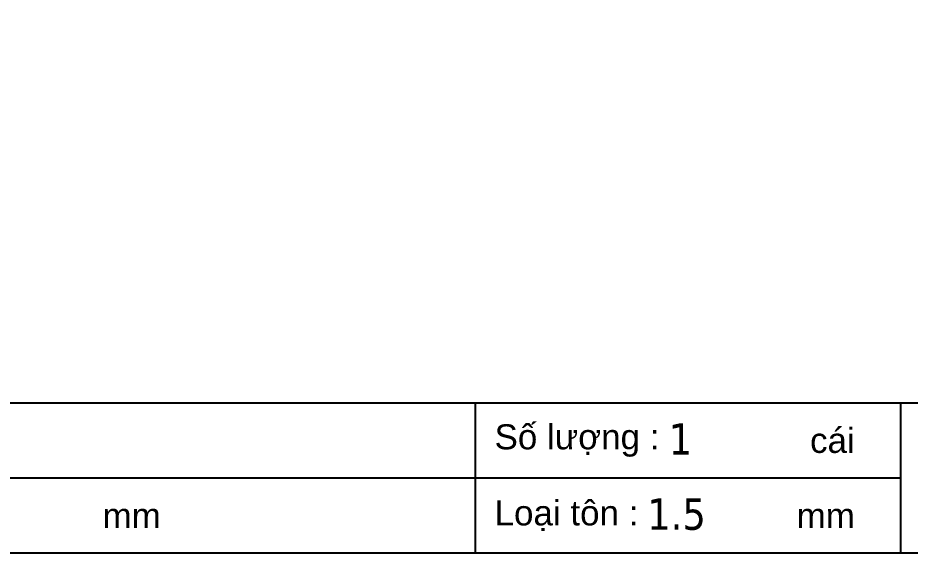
# Model space of a CAD drawing. Header units: millimetres. Extents: x 0 to 5940, y 0 to 4200.
# Drawn here: x 2629 to 4055, y 0 to 856 of the extents above; entities that cross this region are included whole.
import ezdxf
from ezdxf.enums import TextEntityAlignment as Align

# ---------------------------------------------------------------- set-up
doc = ezdxf.new("R2010")
doc.units = ezdxf.units.MM
doc.styles.add('Arial', font='arial.ttf')
doc.styles.add('Tahoma (Input Text)', font='tahoma.ttf')

# ---------------------------------------------------------------- blocks, each defined once
blk = doc.blocks.new('khungtenAsean2')
at = {"color": 7}
for p, q in [((2970, -1980), (0, -1980)), ((1680, -1980), (1680, -2100)), ((2020, -1980), (2020, -2100)), ((2020, -2040), (0, -2040))]:
    blk.add_line(p, q, dxfattribs=at)
blk.add_lwpolyline([(0, 0), (2970, 0), (2970, -2100), (0, -2100)], close=True, dxfattribs=at)
at = {"color": 2, "char_height": 20, "width": 917.6339, "attachment_point": 4, "style": 'Arial'}
for s, insert in [('  Số lượng :', (1680, -2010)), ('cái', (1947.61, -2010)), ('  Loại tôn :', (1680, -2070)), ('mm', (1382.29, -2070)), ('mm', (1936.88, -2070))]:
    blk.add_mtext(s, dxfattribs=dict(at, insert=insert))
at = {"color": 1, "style": 'Tahoma (Input Text)', "flags": 8}
for tag, p in [('#01', (137.05, -2021.28)), ('#03', (506.57, -2019.3)), ('#05', (1106.63, -2021.28)), ('#07', (1834.68, -2021.28)), ('#09', (2146.72, -2021.28)), ('#02', (98.46, -2081.28)), ('#04', (486.11, -2081.28)), ('#06', (1065.33, -2081.28)), ('#08', (1817.45, -2081.28)), ('#10', (2146.72, -2081.28))]:
    blk.add_attdef(tag, p, '', height=25, dxfattribs=at)
blk.add_attdef('#11', text='', height=25, dxfattribs=at).set_placement((2914.99, -2067.35), align=Align.CENTER)

msp = doc.modelspace()

# ---------------------------------------------------------------- block references
at = {"color": 7}
ref = msp.add_blockref('khungtenAsean2', (0, 4200), dxfattribs=dict(at, xscale=2, yscale=2, zscale=2))
ref.add_attrib('#08', '1.5', (3634.9, 37.4), dxfattribs={"color": 1, "height": 50, "style": 'Tahoma (Input Text)'})
ref.add_attrib('#07', '1', (3669.4, 157.4), dxfattribs={"color": 1, "height": 50, "style": 'Tahoma (Input Text)'})

doc.saveas('drawing.dxf')
